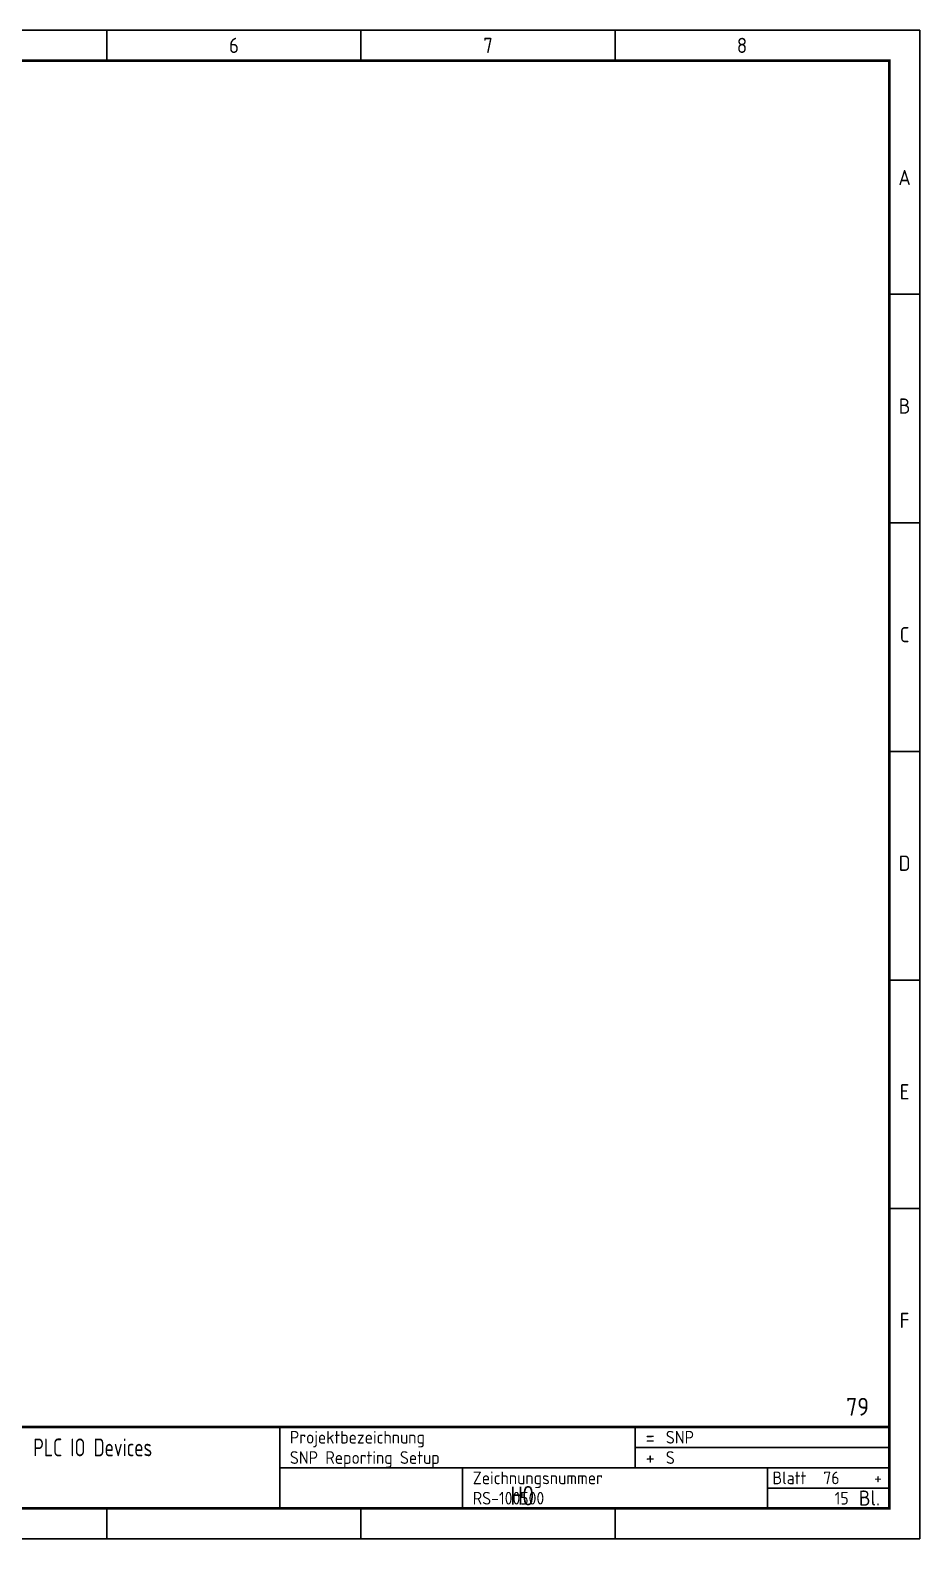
# Model space of a CAD drawing. Extents: x 0 to 420, y 0 to 297.
# Drawn here: x 244.9 to 420, y 0 to 297 of the extents above; entities that cross this region are included whole.
import ezdxf
from ezdxf.enums import TextEntityAlignment as Align

# ---------------------------------------------------------------- set-up
doc = ezdxf.new("R2010")
doc.units = 0
doc.header["$LTSCALE"] = 25
for name, color, linetype in [('ECS_LEV_PG_FRAME', 7, 'CONTINUOUS'), ('ECS_LEV_PG_LADDER', 7, 'CONTINUOUS'), ('ECS_LEV_PH_DATA', 7, 'CONTINUOUS'), ('ECS_LEV_PH_LOGO', 7, 'CONTINUOUS'), ('ECS_LXV_TEXT', 7, 'CONTINUOUS')]:
    doc.layers.add(name, color=color, linetype=linetype)
doc.styles.add('ISOCP', font='ISOCP.SHX', dxfattribs={"oblique": 0.017453, "height": 1})
doc.styles.add('ROMANS', font='ROMANS.SHX', dxfattribs={"oblique": 0.017453})

# ---------------------------------------------------------------- blocks, each defined once
blk = doc.blocks.new('__TEXT_')
blk = doc.blocks.new('__PHTEXT_')
blk = doc.blocks.new('sylvania')
at = {"layer": 'ECS_LXV_TEXT', "color": 7, "linetype": 'Continuous'}
ref = blk.add_blockref('__TEXT_', (0, 0), dxfattribs=at)
ref.add_attrib('ECS_T_TEXT_0.0', 'H0', dxfattribs={"color": 7, "linetype": 'Continuous', "height": 3.5, "style": 'ROMANS', "width": 0.725}).set_placement((204, 8.5), align=Align.MIDDLE_RIGHT)

msp = doc.modelspace()

# ---------------------------------------------------------------- linework, layer by layer
at = {"layer": 'ECS_LEV_PG_FRAME', "color": 7, "linetype": 'Continuous'}
for p, q in [((420, 297), (0, 297)), ((420, 0), (420, 297)), ((0, 0), (420, 0))]:
    msp.add_line(p, q, dxfattribs=at)
at = {"layer": 'ECS_LEV_PH_DATA', "color": 7, "linetype": 'Continuous'}
for p, q in [((420, 297), (0, 297)), ((420, 297), (0, 297)), ((420, 0), (420, 297)), ((420, 0), (420, 297)), ((0, 0), (420, 0)), ((0, 0), (420, 0))]:
    msp.add_line(p, q, dxfattribs=at)
at = {"layer": 'ECS_LEV_PH_DATA', "linetype": 'Continuous'}
for p, q in [((260, 291), (260, 297)), ((310, 291), (310, 297)), ((360, 291), (360, 297))]:
    msp.add_line(p, q, dxfattribs=at)
at = {"layer": 'ECS_LEV_PH_DATA', "color": 7}
for p, q in [((420, 245), (414, 245)), ((420, 200), (414, 200)), ((420, 155), (414, 155)), ((420, 110), (414, 110)), ((420, 65), (414, 65)), ((294, 6), (294, 22)), ((364, 14), (364, 22)), ((364, 18), (414, 18)), ((294, 14), (414, 14)), ((330, 6), (330, 14)), ((390, 6), (390, 14)), ((390, 10), (414, 10)), ((260, 0), (260, 6)), ((310, 0), (310, 6)), ((360, 0), (360, 6))]:
    msp.add_line(p, q, dxfattribs=at)
at = {"layer": 'ECS_LEV_PH_DATA', "color": 7, "const_width": 0.5}
msp.add_lwpolyline([(414, 291), (6, 291), (6, 6), (414, 6)], close=True, dxfattribs=at)
msp.add_lwpolyline([(6, 22), (414, 22)], dxfattribs=at)

# ---------------------------------------------------------------- block references
at = {"layer": 'ECS_LEV_PG_LADDER', "linetype": 'Continuous'}
ref = msp.add_blockref('__TEXT_', (0, 295), dxfattribs=at)
ref.add_attrib('?', '6', dxfattribs={"linetype": 'Continuous', "height": 3, "style": 'ISOCP'}).set_placement((285, 294), align=Align.MIDDLE_CENTER)
ref = msp.add_blockref('__TEXT_', (0, 295), dxfattribs=at)
ref.add_attrib('?', '7', dxfattribs={"linetype": 'Continuous', "height": 3, "style": 'ISOCP'}).set_placement((335, 294), align=Align.MIDDLE_CENTER)
ref = msp.add_blockref('__TEXT_', (0, 295), dxfattribs=at)
ref.add_attrib('?', '8', dxfattribs={"linetype": 'Continuous', "height": 3, "style": 'ISOCP'}).set_placement((385, 294), align=Align.MIDDLE_CENTER)
ref = msp.add_blockref('__TEXT_', (0, 0), dxfattribs=at)
ref.add_attrib('?', 'A', dxfattribs={"linetype": 'Continuous', "height": 3, "style": 'ISOCP'}).set_placement((417, 268), align=Align.MIDDLE_CENTER)
ref = msp.add_blockref('__TEXT_', (0, 0), dxfattribs=at)
ref.add_attrib('?', 'B', dxfattribs={"linetype": 'Continuous', "height": 3, "style": 'ISOCP'}).set_placement((417, 223), align=Align.MIDDLE_CENTER)
ref = msp.add_blockref('__TEXT_', (0, 0), dxfattribs=at)
ref.add_attrib('?', 'C', dxfattribs={"linetype": 'Continuous', "height": 3, "style": 'ISOCP'}).set_placement((417, 178), align=Align.MIDDLE_CENTER)
ref = msp.add_blockref('__TEXT_', (0, 0), dxfattribs=at)
ref.add_attrib('?', 'D', dxfattribs={"linetype": 'Continuous', "height": 3, "style": 'ISOCP'}).set_placement((417, 133), align=Align.MIDDLE_CENTER)
ref = msp.add_blockref('__TEXT_', (0, 0), dxfattribs=at)
ref.add_attrib('?', 'E', dxfattribs={"linetype": 'Continuous', "height": 3, "style": 'ISOCP'}).set_placement((417, 88), align=Align.MIDDLE_CENTER)
ref = msp.add_blockref('__TEXT_', (0, 0), dxfattribs=at)
ref.add_attrib('?', 'F', dxfattribs={"linetype": 'Continuous', "height": 3, "style": 'ISOCP'}).set_placement((417, 43), align=Align.MIDDLE_CENTER)
at = {"layer": 'ECS_LEV_PH_DATA', "linetype": 'Continuous'}
ref = msp.add_blockref('__PHTEXT_', (0, 0), dxfattribs=at)
ref.add_attrib('?NEXTPGNO_0.0', '79', dxfattribs={"height": 3.5, "style": 'ISOCP'}).set_placement((410, 26), align=Align.MIDDLE_RIGHT)
ref = msp.add_blockref('__TEXT_', (0, 0), dxfattribs=at)
ref.add_attrib('ECS_T_TEXT_0.0', 'Projektbezeichnung', dxfattribs={"linetype": 'Continuous', "height": 2.5, "style": 'ISOCP'}).set_placement((296, 20), align=Align.MIDDLE_LEFT)
ref = msp.add_blockref('__PHTEXT_', (0, 0), dxfattribs=at)
ref.add_attrib('?INSTALL_0.0', 'SNP', dxfattribs={"height": 2.5, "style": 'ISOCP'}).set_placement((370, 20), align=Align.MIDDLE_LEFT)
ref = msp.add_blockref('__PHTEXT_', (0, 0), dxfattribs=at)
ref.add_attrib('?PGDESCR01_0.0', 'PLC IO Devices', dxfattribs={"height": 3.5, "style": 'ISOCP', "width": 0.8}).set_placement((245.5, 18), align=Align.MIDDLE_LEFT)
ref = msp.add_blockref('__TEXT_', (0, 0), dxfattribs=at)
ref.add_attrib('ECS_T_TEXT_0.0', '=', dxfattribs={"linetype": 'Continuous', "height": 3, "rotation": 1, "style": 'ISOCP'}).set_placement((366, 20), align=Align.MIDDLE_LEFT)
ref = msp.add_blockref('__PHTEXT_', (0, 0), dxfattribs=at)
ref.add_attrib('?TITLE01_0.0', 'SNP Reporting Setup', dxfattribs={"height": 2.5, "style": 'ISOCP'}).set_placement((296, 16), align=Align.MIDDLE_LEFT)
ref = msp.add_blockref('__TEXT_', (0, 0), dxfattribs=at)
ref.add_attrib('ECS_T_TEXT_0.0', '+', dxfattribs={"linetype": 'Continuous', "height": 3, "rotation": 1, "style": 'ISOCP'}).set_placement((366, 16), align=Align.MIDDLE_LEFT)
ref = msp.add_blockref('__PHTEXT_', (0, 0), dxfattribs=at)
ref.add_attrib('?LOCATION_0.0', 'S', dxfattribs={"height": 2.5, "style": 'ISOCP'}).set_placement((370, 16), align=Align.MIDDLE_LEFT)
ref = msp.add_blockref('__TEXT_', (0, 0), dxfattribs=at)
ref.add_attrib('ECS_T_TEXT_0.0', 'Zeichnungsnummer', dxfattribs={"linetype": 'Continuous', "height": 2.5, "style": 'ISOCP'}).set_placement((332, 12), align=Align.MIDDLE_LEFT)
ref = msp.add_blockref('__TEXT_', (0, 0), dxfattribs=at)
ref.add_attrib('ECS_T_TEXT_0.0', 'Blatt', dxfattribs={"linetype": 'Continuous', "height": 2.5, "style": 'ISOCP'}).set_placement((391, 12), align=Align.MIDDLE_LEFT)
ref = msp.add_blockref('__PHTEXT_', (0, 0), dxfattribs=at)
ref.add_attrib('?PAGE_0.0', '76', dxfattribs={"height": 2.5, "style": 'ISOCP'}).set_placement((401, 12), align=Align.MIDDLE_LEFT)
ref = msp.add_blockref('__PHTEXT_', (0, 0), dxfattribs=at)
ref.add_attrib('?NEXTPGFL_0.0', '+', dxfattribs={"height": 2.5, "style": 'ISOCP'}).set_placement((411, 12), align=Align.MIDDLE_LEFT)
ref = msp.add_blockref('__PHTEXT_', (0, 0), dxfattribs=at)
ref.add_attrib('?TITLE03_0.0', 'RS-100500', dxfattribs={"height": 2.5, "style": 'ISOCP'}).set_placement((332, 8), align=Align.MIDDLE_LEFT)
ref = msp.add_blockref('__PHTEXT_', (0, 0), dxfattribs=at)
ref.add_attrib('?INPGNO_0.0', '15', dxfattribs={"height": 2.5, "style": 'ISOCP'}).set_placement((406, 8), align=Align.MIDDLE_RIGHT)
ref = msp.add_blockref('__TEXT_', (0, 0), dxfattribs=at)
ref.add_attrib('ECS_T_TEXT_0.0', 'Bl.', dxfattribs={"linetype": 'Continuous', "height": 3, "rotation": 1, "style": 'ISOCP'}).set_placement((408, 8), align=Align.MIDDLE_LEFT)
at = {"layer": 'ECS_LEV_PH_LOGO', "color": 7}
msp.add_blockref('sylvania', (140, 0), dxfattribs=at)

doc.saveas('drawing.dxf')
